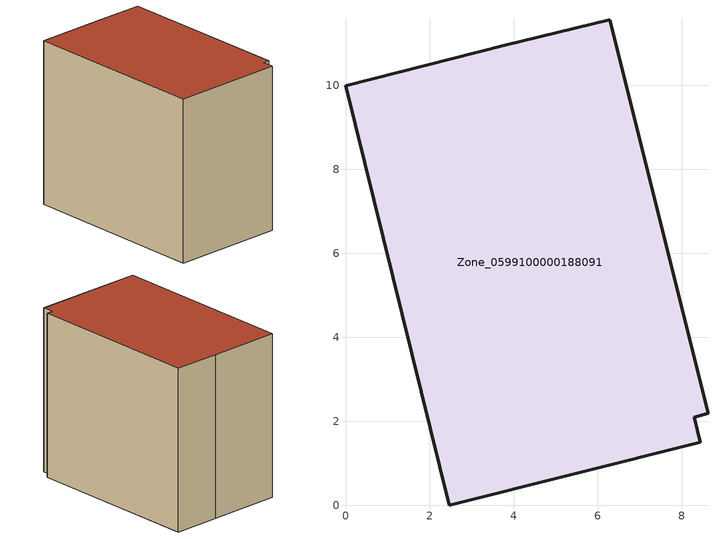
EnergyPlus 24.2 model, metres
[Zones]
Zone_0599100000188091
 floor ground (C_G): 8.63,2.19 8.3,2.1 8.45,1.51 2.47,0 0,9.99 3.79,10.95 6.29,11.56 z0
 wall outside (C_F): 8.63,2.19 6.29,11.56 3.79,10.95 0,9.99 2.47,0 8.45,1.51 8.3,2.1 8.63,2.19 z0:8.98
 roof outside (C_R): 8.3,2.1 8.63,2.19 6.29,11.56 3.79,10.95 0,9.99 2.47,0 8.45,1.51 z8.98
[BUILDING]
Pand.0599100000188091: North Axis=0; Terrain=City; Loads Convergence Tolerance Value=0.04; Temperature Convergence Tolerance Value=0.4; Solar Distribution=FullExterior; Maximum Number of Warmup Days=25; Minimum Number of Warmup Days=1
[Site:Location]
Rotterdam.The.Hague.AP_ZH_NLD Design_Conditions: Latitude=51.96; Longitude=4.45; Time Zone=1; Elevation=-4.5
[SITE:GROUNDTEMPERATURE:BUILDINGSURFACE]
18, 18, 18, 18, 18, 18, 18, 18, 18, 18, 18, 18
[MATERIAL] Thermal Absorptance=0.9; Solar Absorptance=0.7; Visible Absorptance=0.7
Name | Roughness | Thickness | Conductivity | Density | Specific Heat
G.TC.1992-2005 | MediumSmooth | 0.15 | 0.06 | 540 | 1210
F.TC.1992-2005 | Rough | 0.3 | 0.12 | 1920 | 840
R.TC.1992-2005 | MediumRough | 0.2 | 0.08 | 1500 | 1000
[CONSTRUCTION]
C_G: G.TC.1992-2005
C_F: F.TC.1992-2005
C_R: R.TC.1992-2005
[ZONE]
Zone_0599100000188091: Type=1; Multiplier=1; Ceiling Height=Autocalculate; Volume=Autocalculate; Floor Area=autocalculate; Part of Total Floor Area=Yes
[ZONEINFILTRATION:DESIGNFLOWRATE]
Infil_Zone_0599100000188091: Zone or ZoneList or Space or SpaceList=Zone_0599100000188091; Schedule=AlwaysOn; Design Flow Rate Calculation Method=Flow/Area; Flow Rate per Floor Area=0.0015; Constant Term Coefficient=1; Temperature Term Coefficient=0; Velocity Term Coefficient=0; Velocity Squared Term Coefficient=0
[HVACTEMPLATE:ZONE:IDEALLOADSAIRSYSTEM]
Zone_0599100000188091: Maximum Heating Supply Air Temperature=50; Minimum Cooling Supply Air Temperature=13; Maximum Heating Supply Air Humidity Ratio=0.0156; Minimum Cooling Supply Air Humidity Ratio=0.0077; Heating Limit=NoLimit; Cooling Limit=NoLimit; Dehumidification Control Type=ConstantSensibleHeatRatio; Cooling Sensible Heat Ratio=0.7; Dehumidification Setpoint=60; Humidification Control Type=None; Humidification Setpoint=30; Outdoor Air Method=None; Outdoor Air Flow Rate per Person=0.00944; Outdoor Air Flow Rate per Zone Floor Area=0; Outdoor Air Flow Rate per Zone=0; Demand Controlled Ventilation Type=None; Outdoor Air Economizer Type=NoEconomizer; Heat Recovery Type=None; Sensible Heat Recovery Effectiveness=0.7; Latent Heat Recovery Effectiveness=0.65
[ZONECONTROL:THERMOSTAT]
ThermostatControl_Zone_0599100000188091: Zone or ZoneList=Zone_0599100000188091; Control Type Schedule=DualSetpointControlType; Control 1=Thermostat_Zone_0599100000188091; Temperature Difference Between Cutout And Setpoint=0
[THERMOSTATSETPOINT:DUALSETPOINT]
Thermostat_Zone_0599100000188091: Heating Setpoint Temperature Schedule=HeatingSetpoint_Zone_0599100000188091; Cooling Setpoint Temperature Schedule=CoolingSetpoint_Zone_0599100000188091
[SCHEDULE:COMPACT]
HeatingSetpoint_Zone_0599100000188091: Through: 12/31, For: AllDays, Until: 24:00, 21
CoolingSetpoint_Zone_0599100000188091: Through: 12/31, For: AllDays, Until: 24:00, 24
DualSetpointControlType: Through: 12/31, For: AllDays, Until: 24:00, 4
AlwaysOn: Through: 12/31, For: AllDays, Until: 24:00, 1
